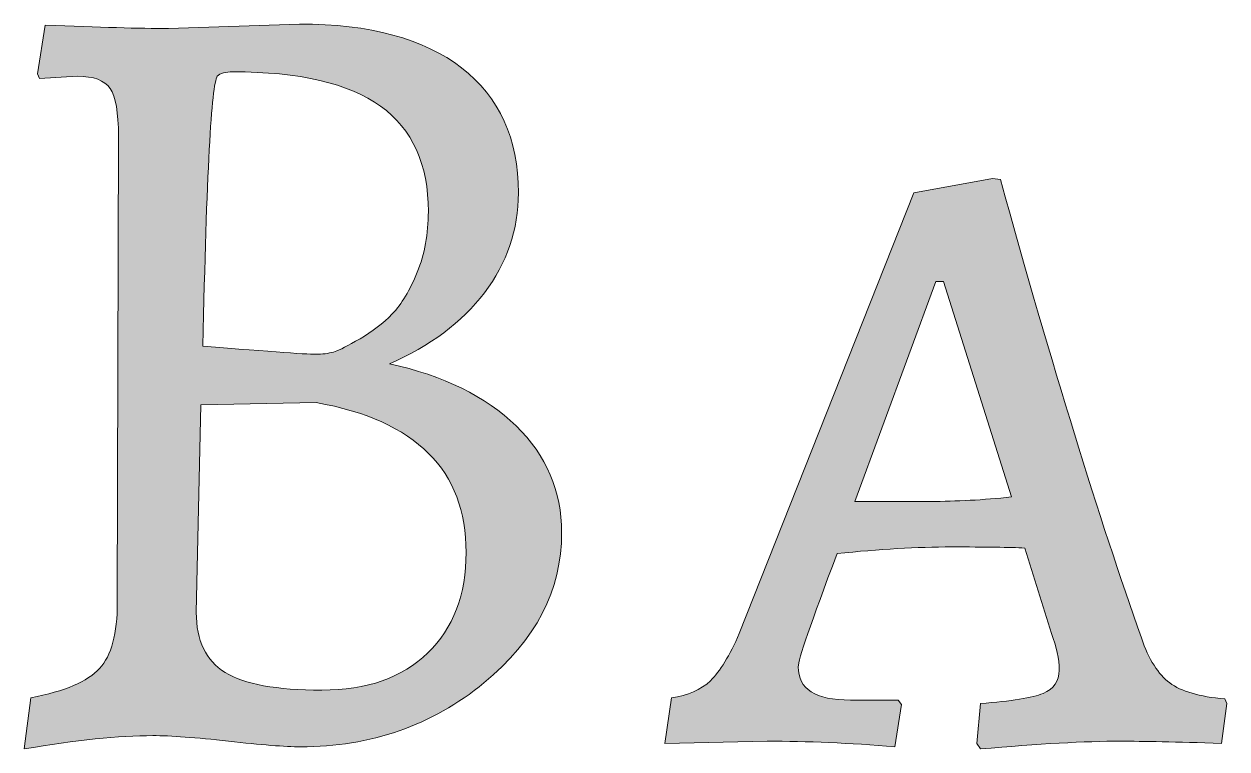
# Model space of a CAD drawing. Header units: inches. Extents: x 30.74 to 38.28, y -31.94 to -24.48.
# Drawn here: x 30.738 to 32.313, y -25.427 to -24.477 of the extents above; entities that cross this region are included whole.
import ezdxf

# ---------------------------------------------------------------- set-up
doc = ezdxf.new("R2010")
doc.units = ezdxf.units.IN
doc.header["$MEASUREMENT"] = 0
doc.layers.add('Layer 3', color=7, linetype='Continuous')

msp = doc.modelspace()

# ---------------------------------------------------------------- hatches: boundary and pattern name
at = {"layer": 'Layer 3', "true_color": 0xffffff}
h = msp.add_hatch(color=7, dxfattribs=at)
h.dxf.hatch_style = 2
edge = h.paths.add_edge_path()
edge.add_spline(control_points=[(31.0059, -25.4164), (30.9633, -25.4115), (30.9303, -25.4091), (30.9071, -25.4091), (30.8625, -25.4091), (30.8063, -25.415), (30.7384, -25.4266), (30.7384, -25.4266), (30.7472, -25.3597), (30.7472, -25.3597), (30.7917, -25.351), (30.8218, -25.3381), (30.8373, -25.3212), (30.8528, -25.3042), (30.8605, -25.2754), (30.8605, -25.2347), (30.8605, -25.2347), (30.862, -24.6241), (30.862, -24.6241), (30.862, -24.5931), (30.8584, -24.5722), (30.8511, -24.5616), (30.8438, -24.5509), (30.8295, -24.5456), (30.8082, -24.5456), (30.8082, -24.5456), (30.7588, -24.5485), (30.7588, -24.5485), (30.7588, -24.5485), (30.7559, -24.5426), (30.7559, -24.5426), (30.7559, -24.5426), (30.766, -24.4787), (30.766, -24.4787), (30.8368, -24.4816), (30.8906, -24.483), (30.9274, -24.483), (30.9274, -24.483), (31.099, -24.4772), (31.099, -24.4772), (31.191, -24.4772), (31.2618, -24.4964), (31.3112, -24.5347), (31.3607, -24.5729), (31.3854, -24.6275), (31.3854, -24.6982), (31.3854, -24.7467), (31.3706, -24.7903), (31.341, -24.8291), (31.3115, -24.8678), (31.27, -24.8989), (31.2167, -24.9221), (31.2875, -24.9376), (31.3427, -24.9648), (31.3825, -25.0035), (31.4222, -25.0423), (31.4421, -25.0888), (31.4421, -25.1431), (31.4421, -25.2187), (31.4081, -25.2844), (31.3403, -25.3401), (31.2725, -25.3958), (31.1925, -25.4237), (31.1004, -25.4237), (31.0801, -25.4237), (31.0486, -25.4212), (31.0059, -25.4164)], knot_values=[0, 0, 0, 0, 1, 1, 1, 2, 2, 2, 3, 3, 3, 4, 4, 4, 5, 5, 5, 6, 6, 6, 7, 7, 7, 8, 8, 8, 9, 9, 9, 10, 10, 10, 11, 11, 11, 12, 12, 12, 13, 13, 13, 14, 14, 14, 15, 15, 15, 16, 16, 16, 17, 17, 17, 18, 18, 18, 19, 19, 19, 20, 20, 20, 21, 21, 21, 22, 22, 22, 22], degree=3, periodic=1)
edge = h.paths.add_edge_path()
edge.add_spline(control_points=[(31.0016, -25.3263), (31.0267, -25.3418), (31.0689, -25.3495), (31.128, -25.3495), (31.1872, -25.3495), (31.2335, -25.3333), (31.2669, -25.3008), (31.3003, -25.2684), (31.317, -25.2245), (31.317, -25.1692), (31.317, -25.0617), (31.2516, -24.9962), (31.1208, -24.973), (31.1208, -24.973), (30.9696, -24.9759), (30.9696, -24.9759), (30.9696, -24.9759), (30.9638, -25.2478), (30.9638, -25.2478), (30.9638, -25.2846), (30.9763, -25.3108), (31.0016, -25.3263)], knot_values=[0, 0, 0, 0, 1, 1, 1, 2, 2, 2, 3, 3, 3, 4, 4, 4, 5, 5, 5, 6, 6, 6, 7, 7, 7, 7], degree=3, periodic=1)
edge = h.paths.add_edge_path()
edge.add_spline(control_points=[(31.2676, -24.7229), (31.2676, -24.6609), (31.2468, -24.6149), (31.2051, -24.5848), (31.1634, -24.5548), (31.099, -24.5398), (31.0118, -24.5398), (31.002, -24.5398), (30.9953, -24.5417), (30.9914, -24.5456), (30.9836, -24.5562), (30.9773, -24.674), (30.9725, -24.8989), (31.0636, -24.9066), (31.1137, -24.9102), (31.123, -24.9097), (31.1322, -24.9093), (31.1397, -24.9081), (31.1455, -24.9061), (31.1513, -24.9042), (31.1622, -24.8986), (31.1782, -24.8894), (31.1942, -24.8802), (31.2082, -24.8693), (31.2204, -24.8567), (31.2325, -24.8441), (31.2434, -24.8259), (31.2531, -24.8022), (31.2628, -24.7784), (31.2676, -24.752), (31.2676, -24.7229)], knot_values=[0, 0, 0, 0, 1, 1, 1, 2, 2, 2, 3, 3, 3, 4, 4, 4, 5, 5, 5, 6, 6, 6, 7, 7, 7, 8, 8, 8, 9, 9, 9, 10, 10, 10, 10], degree=3, periodic=1)
h = msp.add_hatch(color=7, dxfattribs=at)
h.dxf.hatch_style = 2
edge = h.paths.add_edge_path()
edge.add_spline(control_points=[(32.3056, -25.4193), (32.2465, -25.4174), (32.2024, -25.4164), (32.1733, -25.4164), (32.1277, -25.4164), (32.0667, -25.4198), (31.9901, -25.4266), (31.9901, -25.4266), (31.9857, -25.4193), (31.9857, -25.4193), (31.9857, -25.4193), (31.9901, -25.367), (31.9901, -25.367), (32.0308, -25.3641), (32.0582, -25.3597), (32.0723, -25.3539), (32.0863, -25.3481), (32.0933, -25.3379), (32.0933, -25.3233), (32.0933, -25.3088), (32.09, -25.2928), (32.0832, -25.2754), (32.0832, -25.2754), (32.0483, -25.1634), (32.0483, -25.1634), (32.0289, -25.1625), (31.9969, -25.162), (31.9523, -25.162), (31.9077, -25.162), (31.8578, -25.1649), (31.8026, -25.1707), (31.7686, -25.2608), (31.7517, -25.3102), (31.7517, -25.319), (31.7517, -25.3481), (31.7745, -25.3626), (31.82, -25.3626), (31.82, -25.3626), (31.8826, -25.3626), (31.8826, -25.3626), (31.8826, -25.3626), (31.8869, -25.3684), (31.8869, -25.3684), (31.8869, -25.3684), (31.8782, -25.4237), (31.8782, -25.4237), (31.819, -25.4188), (31.7633, -25.4164), (31.711, -25.4164), (31.711, -25.4164), (31.5772, -25.4193), (31.5772, -25.4193), (31.5772, -25.4193), (31.586, -25.3597), (31.586, -25.3597), (31.6073, -25.3568), (31.6243, -25.3493), (31.6368, -25.3372), (31.6494, -25.3251), (31.662, -25.3045), (31.6746, -25.2754), (31.6746, -25.2754), (31.9029, -24.6982), (31.9029, -24.6982), (31.9029, -24.6982), (32.0061, -24.6793), (32.0061, -24.6793), (32.0061, -24.6793), (32.0163, -24.6808), (32.0163, -24.6808), (32.0841, -24.925), (32.1457, -25.1252), (32.2009, -25.2812), (32.2106, -25.3093), (32.223, -25.3289), (32.238, -25.3401), (32.253, -25.3512), (32.277, -25.3582), (32.31, -25.3611), (32.31, -25.3611), (32.3129, -25.367), (32.3129, -25.367), (32.3129, -25.367), (32.3056, -25.4193), (32.3056, -25.4193)], knot_values=[0, 0, 0, 0, 1, 1, 1, 2, 2, 2, 3, 3, 3, 4, 4, 4, 5, 5, 5, 6, 6, 6, 7, 7, 7, 8, 8, 8, 9, 9, 9, 10, 10, 10, 11, 11, 11, 12, 12, 12, 13, 13, 13, 14, 14, 14, 15, 15, 15, 16, 16, 16, 17, 17, 17, 18, 18, 18, 19, 19, 19, 20, 20, 20, 21, 21, 21, 22, 22, 22, 23, 23, 23, 24, 24, 24, 25, 25, 25, 26, 26, 26, 27, 27, 27, 28, 28, 28, 28], degree=3, periodic=1)
edge = h.paths.add_edge_path()
edge.add_spline(control_points=[(31.9247, -25.1024), (31.9586, -25.1024), (31.994, -25.1004), (32.0308, -25.0966), (32.0308, -25.0966), (31.9421, -24.8145), (31.9421, -24.8145), (31.9421, -24.8145), (31.932, -24.8145), (31.932, -24.8145), (31.932, -24.8145), (31.8258, -25.1024), (31.8258, -25.1024), (31.8258, -25.1024), (31.9247, -25.1024), (31.9247, -25.1024)], knot_values=[0, 0, 0, 0, 1, 1, 1, 2, 2, 2, 3, 3, 3, 4, 4, 4, 5, 5, 5, 5], degree=3, periodic=1)

# ---------------------------------------------------------------- linework, layer by layer
at = {"layer": 'Layer 3', "lineweight": 0}
for points, knots in [([(31.0059, -25.4164), (30.9633, -25.4115), (30.9303, -25.4091), (30.9071, -25.4091), (30.8625, -25.4091), (30.8063, -25.415), (30.7384, -25.4266), (30.7384, -25.4266), (30.7472, -25.3597), (30.7472, -25.3597), (30.7917, -25.351), (30.8218, -25.3381), (30.8373, -25.3212), (30.8528, -25.3042), (30.8605, -25.2754), (30.8605, -25.2347), (30.8605, -25.2347), (30.862, -24.6241), (30.862, -24.6241), (30.862, -24.5931), (30.8584, -24.5722), (30.8511, -24.5616), (30.8438, -24.5509), (30.8295, -24.5456), (30.8082, -24.5456), (30.8082, -24.5456), (30.7588, -24.5485), (30.7588, -24.5485), (30.7588, -24.5485), (30.7559, -24.5426), (30.7559, -24.5426), (30.7559, -24.5426), (30.766, -24.4787), (30.766, -24.4787), (30.8368, -24.4816), (30.8906, -24.483), (30.9274, -24.483), (30.9274, -24.483), (31.099, -24.4772), (31.099, -24.4772), (31.191, -24.4772), (31.2618, -24.4964), (31.3112, -24.5347), (31.3607, -24.5729), (31.3854, -24.6275), (31.3854, -24.6982), (31.3854, -24.7467), (31.3706, -24.7903), (31.341, -24.8291), (31.3115, -24.8678), (31.27, -24.8989), (31.2167, -24.9221), (31.2875, -24.9376), (31.3427, -24.9648), (31.3825, -25.0035), (31.4222, -25.0423), (31.4421, -25.0888), (31.4421, -25.1431), (31.4421, -25.2187), (31.4081, -25.2844), (31.3403, -25.3401), (31.2725, -25.3958), (31.1925, -25.4237), (31.1004, -25.4237), (31.0801, -25.4237), (31.0486, -25.4212), (31.0059, -25.4164)], [0, 0, 0, 0, 1, 1, 1, 2, 2, 2, 3, 3, 3, 4, 4, 4, 5, 5, 5, 6, 6, 6, 7, 7, 7, 8, 8, 8, 9, 9, 9, 10, 10, 10, 11, 11, 11, 12, 12, 12, 13, 13, 13, 14, 14, 14, 15, 15, 15, 16, 16, 16, 17, 17, 17, 18, 18, 18, 19, 19, 19, 20, 20, 20, 21, 21, 21, 22, 22, 22, 22]), ([(31.2676, -24.7229), (31.2676, -24.6609), (31.2468, -24.6149), (31.2051, -24.5848), (31.1634, -24.5548), (31.099, -24.5398), (31.0118, -24.5398), (31.002, -24.5398), (30.9953, -24.5417), (30.9914, -24.5456), (30.9836, -24.5562), (30.9773, -24.674), (30.9725, -24.8989), (31.0636, -24.9066), (31.1137, -24.9102), (31.123, -24.9097), (31.1322, -24.9093), (31.1397, -24.9081), (31.1455, -24.9061), (31.1513, -24.9042), (31.1622, -24.8986), (31.1782, -24.8894), (31.1942, -24.8802), (31.2082, -24.8693), (31.2204, -24.8567), (31.2325, -24.8441), (31.2434, -24.8259), (31.2531, -24.8022), (31.2628, -24.7784), (31.2676, -24.752), (31.2676, -24.7229)], [0, 0, 0, 0, 1, 1, 1, 2, 2, 2, 3, 3, 3, 4, 4, 4, 5, 5, 5, 6, 6, 6, 7, 7, 7, 8, 8, 8, 9, 9, 9, 10, 10, 10, 10]), ([(32.3056, -25.4193), (32.2465, -25.4174), (32.2024, -25.4164), (32.1733, -25.4164), (32.1277, -25.4164), (32.0667, -25.4198), (31.9901, -25.4266), (31.9901, -25.4266), (31.9857, -25.4193), (31.9857, -25.4193), (31.9857, -25.4193), (31.9901, -25.367), (31.9901, -25.367), (32.0308, -25.3641), (32.0582, -25.3597), (32.0723, -25.3539), (32.0863, -25.3481), (32.0933, -25.3379), (32.0933, -25.3233), (32.0933, -25.3088), (32.09, -25.2928), (32.0832, -25.2754), (32.0832, -25.2754), (32.0483, -25.1634), (32.0483, -25.1634), (32.0289, -25.1625), (31.9969, -25.162), (31.9523, -25.162), (31.9077, -25.162), (31.8578, -25.1649), (31.8026, -25.1707), (31.7686, -25.2608), (31.7517, -25.3102), (31.7517, -25.319), (31.7517, -25.3481), (31.7745, -25.3626), (31.82, -25.3626), (31.82, -25.3626), (31.8826, -25.3626), (31.8826, -25.3626), (31.8826, -25.3626), (31.8869, -25.3684), (31.8869, -25.3684), (31.8869, -25.3684), (31.8782, -25.4237), (31.8782, -25.4237), (31.819, -25.4188), (31.7633, -25.4164), (31.711, -25.4164), (31.711, -25.4164), (31.5772, -25.4193), (31.5772, -25.4193), (31.5772, -25.4193), (31.586, -25.3597), (31.586, -25.3597), (31.6073, -25.3568), (31.6243, -25.3493), (31.6368, -25.3372), (31.6494, -25.3251), (31.662, -25.3045), (31.6746, -25.2754), (31.6746, -25.2754), (31.9029, -24.6982), (31.9029, -24.6982), (31.9029, -24.6982), (32.0061, -24.6793), (32.0061, -24.6793), (32.0061, -24.6793), (32.0163, -24.6808), (32.0163, -24.6808), (32.0841, -24.925), (32.1457, -25.1252), (32.2009, -25.2812), (32.2106, -25.3093), (32.223, -25.3289), (32.238, -25.3401), (32.253, -25.3512), (32.277, -25.3582), (32.31, -25.3611), (32.31, -25.3611), (32.3129, -25.367), (32.3129, -25.367), (32.3129, -25.367), (32.3056, -25.4193), (32.3056, -25.4193)], [0, 0, 0, 0, 1, 1, 1, 2, 2, 2, 3, 3, 3, 4, 4, 4, 5, 5, 5, 6, 6, 6, 7, 7, 7, 8, 8, 8, 9, 9, 9, 10, 10, 10, 11, 11, 11, 12, 12, 12, 13, 13, 13, 14, 14, 14, 15, 15, 15, 16, 16, 16, 17, 17, 17, 18, 18, 18, 19, 19, 19, 20, 20, 20, 21, 21, 21, 22, 22, 22, 23, 23, 23, 24, 24, 24, 25, 25, 25, 26, 26, 26, 27, 27, 27, 28, 28, 28, 28]), ([(31.9247, -25.1024), (31.9586, -25.1024), (31.994, -25.1004), (32.0308, -25.0966), (32.0308, -25.0966), (31.9421, -24.8145), (31.9421, -24.8145), (31.9421, -24.8145), (31.932, -24.8145), (31.932, -24.8145), (31.932, -24.8145), (31.8258, -25.1024), (31.8258, -25.1024), (31.8258, -25.1024), (31.9247, -25.1024), (31.9247, -25.1024)], [0, 0, 0, 0, 1, 1, 1, 2, 2, 2, 3, 3, 3, 4, 4, 4, 5, 5, 5, 5]), ([(31.0016, -25.3263), (31.0267, -25.3418), (31.0689, -25.3495), (31.128, -25.3495), (31.1872, -25.3495), (31.2335, -25.3333), (31.2669, -25.3008), (31.3003, -25.2684), (31.317, -25.2245), (31.317, -25.1692), (31.317, -25.0617), (31.2516, -24.9962), (31.1208, -24.973), (31.1208, -24.973), (30.9696, -24.9759), (30.9696, -24.9759), (30.9696, -24.9759), (30.9638, -25.2478), (30.9638, -25.2478), (30.9638, -25.2846), (30.9763, -25.3108), (31.0016, -25.3263)], [0, 0, 0, 0, 1, 1, 1, 2, 2, 2, 3, 3, 3, 4, 4, 4, 5, 5, 5, 6, 6, 6, 7, 7, 7, 7])]:
    msp.add_open_spline(points, degree=3, knots=knots, dxfattribs=at)

doc.saveas('drawing.dxf')
